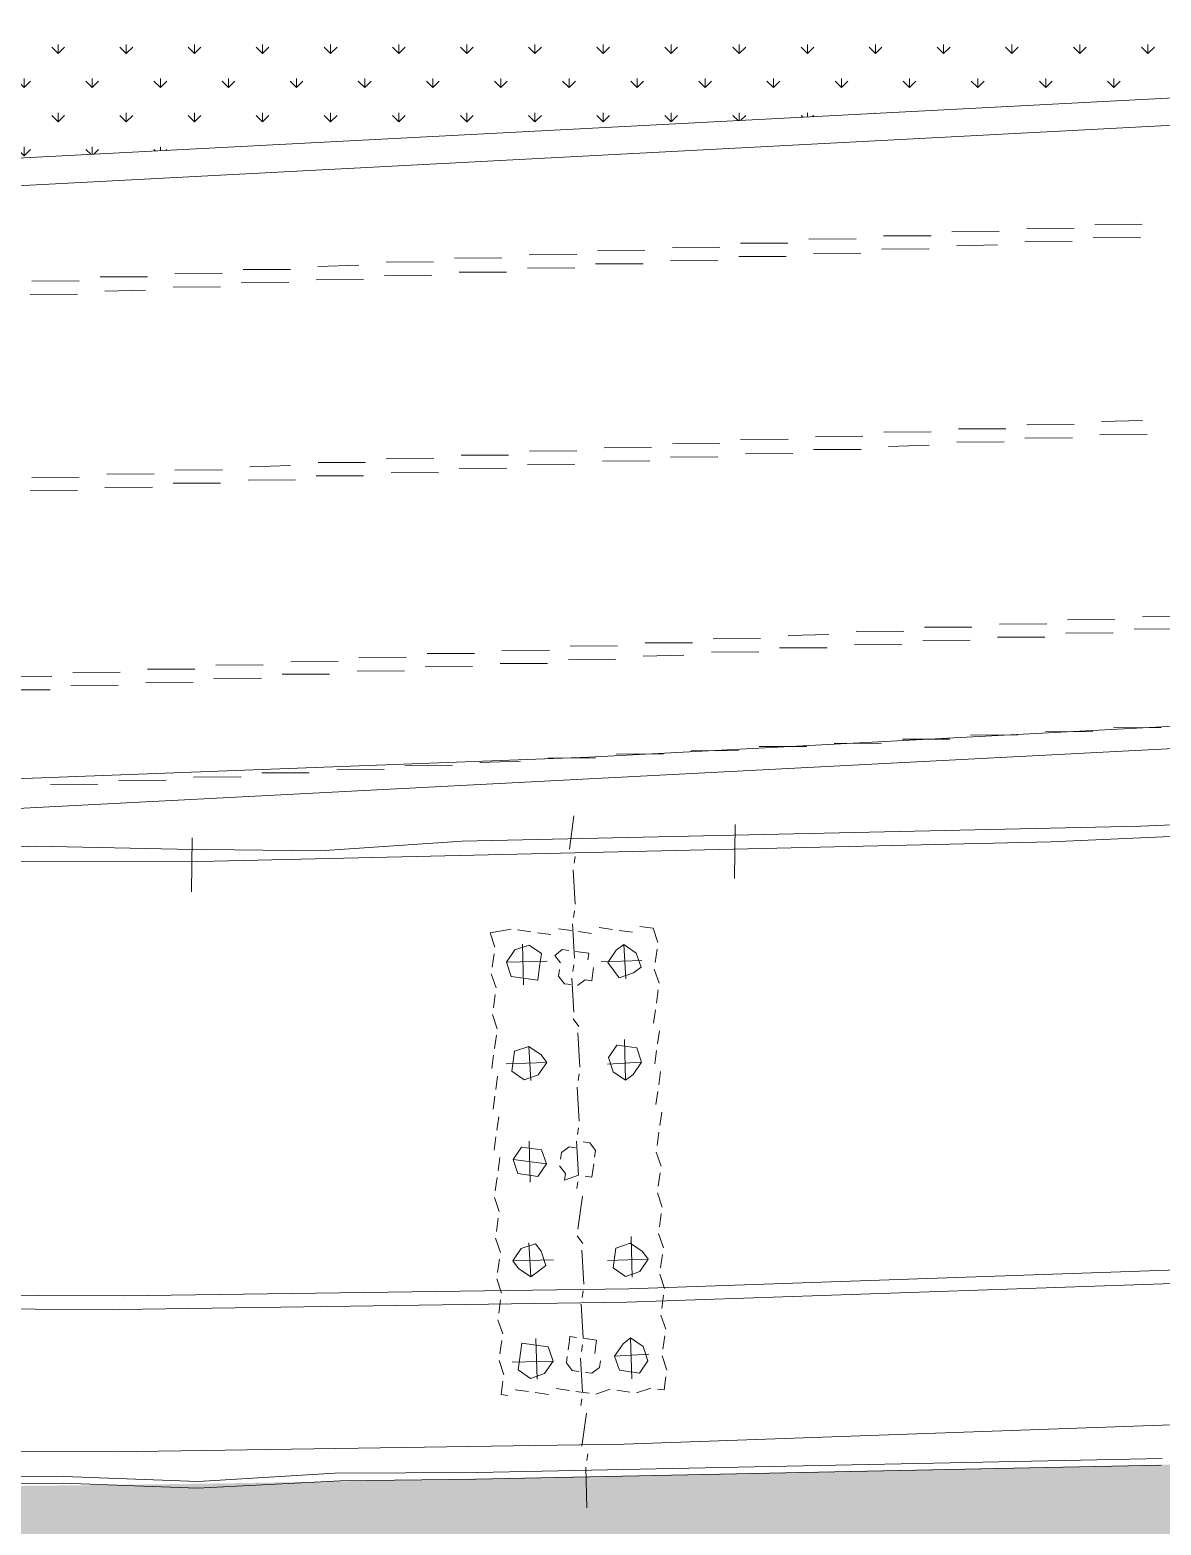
# Model space of a CAD drawing. Header units: millimetres. Extents: x -286774 to 170591, y -126585 to 81607.
# Drawn here: x -71035 to -29273, y -83704 to -28526 of the extents above; entities that cross this region are included whole.
import ezdxf

# ---------------------------------------------------------------- set-up
doc = ezdxf.new("R2010")
doc.units = ezdxf.units.MM
doc.header["$LTSCALE"] = 100
doc.header["$MEASUREMENT"] = 0
doc.layers.add('ARC-VIEW', color=90, linetype='Continuous', lineweight=5)
doc.layers.add('TAN CANG-profile- REVISE1$0$8', color=17, linetype='Continuous', lineweight=0)

msp = doc.modelspace()

# ---------------------------------------------------------------- hatches: boundary and pattern name
at = {"layer": 'TAN CANG-profile- REVISE1$0$8'}
h = msp.add_hatch(dxfattribs=at)
h.set_pattern_fill('GRASS', color=256, scale=70, angle=-7.8306)
h.set_pattern_definition([(90, (-806731.9, -471948.7), (-1257.2359, 1257.2359), [333.375, -2181.0967]), (45, (-806731.9, -471948.7), (-1257.236, 1257.236), [333.375, -1444.625]), (135, (-806731.9, -471948.7), (-1257.236, -1257.236), [333.375, -1444.625])])
h.paths.add_polyline_path([(-83105, -28190), (-83105, -33863), (-19772, -30559), (-20396, -21034), (-64256, -21294), (-83105, -17802)])
h = msp.add_hatch(dxfattribs=at)
h.set_pattern_fill('GRASS', color=256, scale=70, angle=-7.8306)
h.set_pattern_definition([(90, (-16713.7, 158199.1), (-1257.236, 1257.236), [333.375, -2181.097]), (45, (-16713.7, 158199.1), (-1257.236, 1257.236), [333.375, -1444.625]), (135, (-16713.7, 158199.1), (-1257.236, -1257.236), [333.375, -1444.625])])
h.paths.add_polyline_path([(67588, -93301), (69446, -91820), (68414, -90167, 0.109266), (79302, -76062), (77536, -76203), (75765, -76327), (73983, -76419), (72186, -76463), (70370, -76447), (68544, -76399), (66725, -76375), (64931, -76428), (63179, -76616), (61488, -76992), (59868, -77594), (58308, -78387), (56788, -79319), (55290, -80336), (53794, -81385), (52284, -82414), (50739, -83371), (49152, -84230), (47528, -84997), (45871, -85681), (44188, -86290), (42482, -86830), (40760, -87311), (39025, -87739), (37285, -88124), (35541, -88471), (33794, -88783), (32043, -89062), (30288, -89312), (28528, -89533), (26763, -89729), (24992, -89902), (23214, -90054), (21429, -90188), (19637, -90305), (17837, -90409), (16028, -90500), (14209, -90583), (12384, -90650), (10558, -90685), (8738, -90669), (6931, -90585), (5143, -90415), (3380, -90141), (1650, -89745), (-42, -89210), (-1689, -88517, -0.150314), (-16357, -80861), (-18955, -80842), (-21616, -81093), (-24265, -81302), (-26893, -81416), (-29515, -81481), (-32144, -81536), (-34779, -81589), (-37416, -81642), (-40052, -81696), (-42687, -81750), (-45321, -81804), (-47954, -81858), (-50586, -81912), (-53219, -81965), (-55852, -82018), (-58486, -82069), (-61120, -82117), (-63754, -82161), (-66389, -82200), (-69024, -82233), (-71659, -82259), (-74293, -82278), (-76928, -82287), (-79563, -82286), (-82197, -82274), (-84832, -82249), (-87466, -82212), (-90099, -82160), (-92732, -82095), (-95365, -82017), (-97998, -81929), (-100630, -81829), (-103262, -81721), (-105894, -81604), (-108526, -81481), (-111157, -81350), (-113789, -81215), (-116420, -81076), (-119051, -80933), (-121682, -80789), (-124314, -80643), (-124415, -81379), (-144611, -79837), (-165110, -77518), (-185482, -74348), (-195485, -72421), (-205295, -70256), (-206309, -70366), (-207276, -71779), (-204912, -72011), (-202550, -72251), (-200189, -72507), (-197832, -72789), (-195480, -73104), (-193132, -73456), (-190789, -73839), (-188449, -74241), (-186110, -74649), (-183770, -75053), (-181428, -75450), (-179087, -75840), (-176744, -76226), (-174401, -76609), (-172058, -76991), (-169715, -77374), (-167372, -77759), (-165030, -78147), (-162688, -78536), (-160346, -78925), (-158004, -79314), (-155661, -79702), (-153319, -80090), (-150977, -80476), (-148634, -80863), (-146292, -81250), (-143949, -81637), (-141607, -82024), (-139264, -82412), (-136922, -82801), (-134580, -83191), (-132239, -83582), (-129897, -83974), (-127556, -84368), (-125215, -84763), (-122874, -85160), (-120533, -85557), (-118193, -85956), (-115852, -86355), (-113512, -86756), (-111172, -87157), (-108832, -87560), (-106493, -87963), (-104153, -88366), (-101813, -88770), (-99474, -89174), (-97134, -89577), (-94794, -89980), (-92454, -90382), (-90114, -90782), (-87774, -91182), (-85434, -91581), (-83093, -91980), (-80753, -92378), (-78412, -92776), (-76071, -93174), (-73731, -93572), (-71390, -93969), (-69049, -94367), (-66708, -94764), (-64368, -95160), (-62027, -95557), (-59686, -95953), (-57345, -96348), (-55004, -96744), (-52663, -97139), (-50322, -97535), (-47981, -97931), (-45640, -98328), (-43300, -98726), (-40959, -99124), (-38619, -99524), (-36279, -99926), (-33939, -100328), (-31599, -100729), (-29258, -101127), (-26916, -101520), (-24574, -101906), (-22230, -102283), (-19884, -102650), (-17537, -103005), (-15188, -103347), (-12836, -103676), (-10483, -103992), (-8128, -104294), (-5771, -104581), (-3412, -104854), (-1051, -105113), (1312, -105354), (3677, -105576), (6044, -105774), (8412, -105947), (10782, -106090), (13154, -106201), (15527, -106276), (17901, -106313), (20276, -106312), (22651, -106270), (25025, -106188), (27397, -106063), (29768, -105896), (32135, -105684), (34496, -105422), (36851, -105106), (39197, -104730), (41531, -104290), (43852, -103783), (46157, -103206), (48443, -102558), (50708, -101840), (52947, -101051), (55160, -100190), (57344, -99257), (59500, -98254), (61620, -97174), (63687, -95999), (65680, -94711)])

# ---------------------------------------------------------------- linework, layer by layer
at = {"layer": 'ARC-VIEW'}
for p, q in [((168090, -20760), (-83105, -33863)), ((-75163, -57449), (168090, -44808)), ((-75069, -82184), (-69821, -82157)), ((-69821, -82157), (-64852, -82341)), ((-64852, -82341), (-59570, -82068)), ((-59570, -82068), (-54567, -82007))]:
    msp.add_line(p, q, dxfattribs=at)
at = {"layer": 'ARC-VIEW', "flags": 128}
for points in [[(-30026, -57912), (-2493, -56747), (25031, -55245)], [(-55075, -58463), (-30026, -57912)], [(-75856, -58852), (-70813, -58653), (-65600, -58762), (-60319, -58819), (-55075, -58463)], [(-54567, -82007), (-29273, -81490)]]:
    msp.add_lwpolyline(points, dxfattribs=at)
at = {"layer": 'TAN CANG-profile- REVISE1$0$8'}
for p, q in [((168090, -21768), (-79762, -34708)), ((-32486, -35848), (-34235, -35857)), ((-29968, -35695), (-31717, -35704)), ((-43049, -36393), (-44799, -36402)), ((-40531, -36240), (-42280, -36249)), ((-37768, -36120), (-39517, -36130)), ((-35249, -35967), (-36999, -35976)), ((-32553, -36338), (-34303, -36347)), ((-30035, -36185), (-31784, -36194)), ((-53613, -36938), (-55362, -36947)), ((-50849, -36819), (-52599, -36828)), ((-48331, -36665), (-50081, -36675)), ((-45568, -36546), (-47317, -36555)), ((-43117, -36883), (-44866, -36892)), ((-40353, -36764), (-42103, -36773)), ((-37835, -36611), (-39584, -36620)), ((-35317, -36457), (-36821, -36500)), ((-63931, -37517), (-65681, -37526)), ((-61413, -37364), (-63162, -37373)), ((-58895, -37210), (-60399, -37253)), ((-56131, -37091), (-57881, -37100)), ((-53435, -37462), (-55185, -37471)), ((-50917, -37309), (-52666, -37318)), ((-48399, -37156), (-50148, -37165)), ((-45635, -37036), (-47385, -37045)), ((-69213, -37789), (-70962, -37798)), ((-66695, -37636), (-68444, -37645)), ((-63999, -38007), (-65748, -38016)), ((-61480, -37854), (-63230, -37863)), ((-58717, -37734), (-60466, -37744)), ((-56199, -37581), (-57948, -37590)), ((-69280, -38279), (-71030, -38289)), ((-66762, -38126), (-68266, -38169)), ((-31469, -42980), (-29965, -42937)), ((-42032, -43525), (-40283, -43516)), ((-39514, -43372), (-37765, -43363)), ((-36751, -43253), (-35001, -43243)), ((-34300, -43590), (-32550, -43581)), ((-34232, -43099), (-32483, -43090)), ((-31536, -43470), (-29787, -43461)), ((-52596, -44070), (-50847, -44061)), ((-49833, -43951), (-48083, -43942)), ((-47314, -43798), (-45565, -43789)), ((-44796, -43645), (-43047, -43635)), ((-42100, -44015), (-40351, -44006)), ((-39336, -43896), (-37832, -43853)), ((-36818, -43743), (-35069, -43734)), ((-62914, -44649), (-61410, -44606)), ((-60396, -44496), (-58647, -44487)), ((-57878, -44343), (-56128, -44334)), ((-55114, -44223), (-53365, -44214)), ((-52663, -44560), (-50914, -44551)), ((-49900, -44441), (-48151, -44432)), ((-47382, -44288), (-45632, -44279)), ((-44618, -44168), (-42869, -44159)), ((-70960, -45041), (-69210, -45032)), ((-68196, -44921), (-66447, -44912)), ((-65678, -44768), (-63928, -44759)), ((-62982, -45139), (-61232, -45130)), ((-60463, -44986), (-58714, -44977)), ((-57700, -44867), (-55951, -44857)), ((-55182, -44713), (-53432, -44704)), ((-71027, -45531), (-69278, -45522)), ((-68264, -45412), (-66514, -45402)), ((-65745, -45259), (-63996, -45249)), ((-29962, -50180), (-28213, -50171)), ((-50403, -55360), (44179, -50387)), ((-40525, -50725), (-38776, -50716)), ((-38007, -50572), (-36258, -50562)), ((-35244, -50452), (-33494, -50443)), ((-32725, -50299), (-30976, -50290)), ((-30274, -50636), (-28525, -50627)), ((-51089, -51270), (-49339, -51261)), ((-48325, -51150), (-46576, -51141)), ((-45807, -50997), (-44058, -50988)), ((-43044, -50878), (-41539, -50835)), ((-40593, -51215), (-38843, -51206)), ((-38074, -51062), (-36325, -51053)), ((-35311, -50942), (-33562, -50933)), ((-32793, -50789), (-31043, -50780)), ((-61407, -51849), (-59658, -51839)), ((-58889, -51695), (-57140, -51686)), ((-56371, -51542), (-54621, -51533)), ((-53607, -51423), (-51858, -51414)), ((-51156, -51760), (-49407, -51751)), ((-48393, -51641), (-46889, -51598)), ((-45875, -51487), (-44125, -51478)), ((-43356, -51334), (-41607, -51325)), ((-71971, -52394), (-70221, -52384)), ((-69452, -52240), (-67703, -52231)), ((-66689, -52121), (-64940, -52112)), ((-64171, -51968), (-62421, -51959)), ((-61720, -52305), (-59970, -52296)), ((-58956, -52186), (-57207, -52176)), ((-56438, -52033), (-54689, -52023)), ((-53675, -51913), (-51925, -51904)), ((-72038, -52884), (-70289, -52875)), ((-69520, -52731), (-67770, -52722)), ((-66756, -52611), (-65007, -52602)), ((-64238, -52458), (-62489, -52449)), ((-36307, -54551), (-34557, -54542)), ((-33543, -54432), (-31794, -54423)), ((-31025, -54279), (-29276, -54270)), ((-46625, -55130), (-44876, -55121)), ((-44107, -54977), (-42358, -54968)), ((-41343, -54858), (-39594, -54848)), ((-38825, -54704), (-37076, -54695)), ((-57189, -55675), (-55439, -55666)), ((-54425, -55556), (-52921, -55513)), ((-51907, -55403), (-50158, -55393)), ((-49389, -55250), (-47639, -55240)), ((-33341, -58492), (28217, -55684)), ((-67752, -56220), (-66003, -56211)), ((-64989, -56101), (-63239, -56092)), ((-62470, -55948), (-60721, -55939)), ((-59707, -55828), (-57958, -55819)), ((-70270, -56373), (-68521, -56364)), ((-51120, -58757), (-50951, -57532)), ((-45002, -57851), (-45026, -59845)), ((-65047, -58340), (-65072, -60335)), ((-64228, -59198), (-33341, -58492)), ((-50942, -59281), (-50908, -59036)), ((-79668, -59236), (-64228, -59198)), ((-50899, -60786), (-50976, -59526)), ((-50967, -61276), (-50933, -61031)), ((-54042, -61852), (-53273, -61708)), ((-53028, -61741), (-52538, -61809)), ((-51524, -61698), (-51034, -61766)), ((-50924, -62780), (-51000, -61521)), ((-50020, -61656), (-49530, -61723)), ((-49285, -61757), (-48794, -61824)), ((-48516, -61613), (-48025, -61680)), ((-47848, -62204), (-48025, -61680)), ((-53865, -62375), (-54042, -61852)), ((-52606, -62299), (-53130, -62477)), ((-52851, -62265), (-52808, -63769)), ((-52149, -62611), (-52606, -62299)), ((-52293, -61842), (-51803, -61910)), ((-50789, -61800), (-50299, -61867)), ((-49107, -62281), (-49386, -62492)), ((-48650, -62593), (-49107, -62281)), ((-49107, -62281), (-49030, -63540)), ((-53966, -63111), (-53899, -62621)), ((-53130, -62477), (-53442, -62933)), ((-53442, -62933), (-51938, -62890)), ((-52217, -63102), (-52149, -62611)), ((-51659, -62679), (-51380, -62467)), ((-51448, -62958), (-51659, -62679)), ((-51380, -62467), (-51135, -62501)), ((-50890, -62535), (-50400, -62602)), ((-50400, -62602), (-50434, -62847)), ((-49943, -62915), (-48439, -62872)), ((-49386, -62492), (-49698, -62948)), ((-48473, -63117), (-48650, -62593)), ((-47949, -62939), (-47881, -62449)), ((-53822, -63880), (-54000, -63356)), ((-53442, -62933), (-53264, -63457)), ((-52284, -63592), (-52217, -63102)), ((-51515, -63448), (-51481, -63203)), ((-51304, -63727), (-51515, -63448)), ((-50991, -63270), (-50957, -63025)), ((-50222, -63126), (-50290, -63616)), ((-49698, -62948), (-49275, -63506)), ((-49275, -63506), (-48752, -63328)), ((-48752, -63328), (-48473, -63117)), ((-47805, -63708), (-47983, -63184)), ((-53264, -63457), (-52284, -63592)), ((-51059, -63760), (-51304, -63727)), ((-50948, -64774), (-51025, -63515)), ((-50535, -63583), (-50813, -63794)), ((-50290, -63616), (-50535, -63583)), ((-47906, -64444), (-47839, -63953)), ((-53923, -64615), (-53856, -64125)), ((-53779, -65384), (-53957, -64860)), ((-50771, -65298), (-50982, -65019)), ((-48007, -65179), (-47940, -64689)), ((-53880, -66119), (-53813, -65629)), ((-50728, -66803), (-50804, -65543)), ((-47863, -65948), (-47796, -65458)), ((-52621, -66043), (-53145, -66220)), ((-52165, -66355), (-52621, -66043)), ((-52621, -66043), (-52544, -67302)), ((-49367, -65991), (-49680, -66447)), ((-48632, -66092), (-49367, -65991)), ((-49089, -65779), (-49046, -67284)), ((-48454, -66616), (-48632, -66092)), ((-47964, -66683), (-47897, -66193)), ((-53981, -66855), (-53914, -66364)), ((-53457, -66677), (-51953, -66634)), ((-53145, -66220), (-53246, -66956)), ((-52266, -67090), (-51953, -66634)), ((-51953, -66634), (-52165, -66355)), ((-49714, -66692), (-48454, -66616)), ((-49680, -66447), (-49502, -66971)), ((-48767, -67072), (-48454, -66616)), ((-53837, -67623), (-53770, -67133)), ((-53246, -66956), (-52790, -67268)), ((-52790, -67268), (-52266, -67090)), ((-50795, -67293), (-50761, -67048)), ((-49502, -66971), (-49046, -67284)), ((-49046, -67284), (-48767, -67072)), ((-47820, -67452), (-47753, -66962)), ((-50752, -68797), (-50829, -67538)), ((-47921, -68187), (-47854, -67697)), ((-53938, -68359), (-53871, -67869)), ((-53795, -69128), (-53727, -68638)), ((-47777, -68956), (-47710, -68466)), ((-53896, -69863), (-53828, -69373)), ((-50820, -69287), (-50786, -69042)), ((-47879, -69692), (-47811, -69201)), ((-52882, -69753), (-53194, -70209)), ((-52146, -69854), (-52882, -69753)), ((-52603, -69541), (-52560, -71046)), ((-51969, -70378), (-52146, -69854)), ((-51445, -70200), (-51411, -69955)), ((-51411, -69955), (-51132, -69744)), ((-51132, -69744), (-50887, -69777)), ((-50777, -70791), (-50853, -69532)), ((-50608, -69566), (-50363, -69600)), ((-50363, -69600), (-50152, -69878)), ((-50152, -69878), (-50186, -70124)), ((-47735, -70461), (-47912, -69937)), ((-53752, -70632), (-53684, -70142)), ((-53194, -70209), (-53016, -70733)), ((-53194, -70209), (-51969, -70378)), ((-52281, -70834), (-51969, -70378)), ((-51267, -70724), (-51478, -70445)), ((-50219, -70369), (-50287, -70859)), ((-53853, -71367), (-53785, -70877)), ((-53016, -70733), (-52281, -70834)), ((-51301, -70969), (-51267, -70724)), ((-50777, -70791), (-51301, -70969)), ((-50844, -71282), (-50811, -71036)), ((-50287, -70859), (-50532, -70825)), ((-47836, -71196), (-47768, -70706)), ((-53709, -72136), (-53886, -71612)), ((-50801, -72786), (-50633, -71560)), ((-47692, -71965), (-47869, -71441)), ((-47793, -72700), (-47725, -72210)), ((-53810, -72872), (-53743, -72381)), ((-53666, -73641), (-53844, -73117)), ((-52373, -73319), (-52897, -73497)), ((-52618, -73285), (-52542, -74544)), ((-52162, -73598), (-52373, -73319)), ((-50624, -73310), (-50835, -73031)), ((-48874, -73301), (-49398, -73478)), ((-48418, -73613), (-48874, -73301)), ((-48841, -73055), (-48798, -74560)), ((-47649, -73469), (-47827, -72945)), ((-53767, -74376), (-53700, -73886)), ((-52897, -73497), (-53209, -73953)), ((-53209, -73953), (-51705, -73910)), ((-51984, -74122), (-52162, -73598)), ((-50581, -74814), (-50657, -73555)), ((-49711, -73935), (-48207, -73892)), ((-49398, -73478), (-49499, -74214)), ((-48519, -74348), (-48207, -73892)), ((-48207, -73892), (-48418, -73613)), ((-47750, -74204), (-47683, -73714)), ((-53209, -73953), (-52998, -74232)), ((-52998, -74232), (-52542, -74544)), ((-52542, -74544), (-52263, -74333)), ((-52263, -74333), (-51984, -74122)), ((-49499, -74214), (-49043, -74526)), ((-49043, -74526), (-48519, -74348)), ((-47606, -74973), (-47784, -74449)), ((-53623, -75145), (-53801, -74621)), ((-53724, -75880), (-53657, -75390)), ((-50605, -76808), (-50682, -75549)), ((-50648, -75304), (-50615, -75059)), ((-47707, -75709), (-47640, -75218)), ((-53580, -76649), (-53758, -76125)), ((-47563, -76478), (-47741, -75954)), ((-53681, -77384), (-53614, -76894)), ((-52879, -76995), (-53014, -77976)), ((-51898, -77130), (-52879, -76995)), ((-52355, -76818), (-52312, -78322)), ((-51721, -77654), (-51898, -77130)), ((-51129, -76986), (-51163, -77231)), ((-51096, -76741), (-51129, -76986)), ((-50851, -76775), (-51096, -76741)), ((-50673, -77299), (-50639, -77054)), ((-50115, -76876), (-50605, -76808)), ((-50183, -77366), (-50115, -76876)), ((-49135, -77011), (-49447, -77467)), ((-48856, -76799), (-49135, -77011)), ((-48400, -77112), (-48856, -76799)), ((-48856, -76799), (-48813, -78304)), ((-48222, -77636), (-48400, -77112)), ((-47664, -77213), (-47597, -76723)), ((-53537, -78153), (-53715, -77629)), ((-53225, -77697), (-51721, -77654)), ((-52033, -78110), (-51721, -77654)), ((-51197, -77476), (-51230, -77721)), ((-51230, -77721), (-51019, -78000)), ((-50630, -78803), (-50707, -77544)), ((-50005, -77890), (-49971, -77645)), ((-49447, -77467), (-48188, -77391)), ((-49447, -77467), (-49270, -77991)), ((-48534, -78092), (-48222, -77636)), ((-47520, -77982), (-47698, -77458)), ((-53014, -77976), (-52557, -78288)), ((-52557, -78288), (-52033, -78110)), ((-51019, -78000), (-50774, -78034)), ((-50529, -78068), (-50284, -78101)), ((-50284, -78101), (-50005, -77890)), ((-49270, -77991), (-48534, -78092)), ((-47622, -78717), (-47554, -78227)), ((-53639, -78889), (-53571, -78398)), ((-53639, -78889), (-53393, -78922)), ((-53115, -78711), (-52624, -78778)), ((-52379, -78812), (-51889, -78879)), ((-51610, -78668), (-51120, -78735)), ((-50875, -78769), (-50385, -78837)), ((-50140, -78870), (-49616, -78693)), ((-49371, -78726), (-48881, -78794)), ((-48636, -78827), (-48112, -78650)), ((-47867, -78683), (-47622, -78717)), ((-50697, -79293), (-50664, -79048)), ((-50655, -80797), (-50486, -79572)), ((-50477, -81321), (-50443, -81076)), ((-50468, -83071), (-50511, -81566)), ((-75035, -81939), (-69787, -81912)), ((-69787, -81912), (-64818, -82096)), ((-64818, -82096), (-59781, -81790)), ((-59781, -81790), (-54533, -81762))]:
    msp.add_line(p, q, dxfattribs=at)
for points in [[(-50403, -55360), (-78439, -56425), (-79364, -56443)], [(-123606, -73761), (-104945, -74701), (-86274, -75175), (-67597, -75246), (-48918, -74979), (-11568, -73690), (25747, -71826)], [(-123673, -74251), (-105091, -75193), (-86434, -75669), (-67728, -75744), (-48996, -75481), (-11559, -74195), (25680, -72316)], [(-124136, -79432), (-105473, -80440), (-86728, -80938), (-67928, -81004), (-49100, -80716), (-11468, -79394), (25952, -77598)], [(-54533, -81762), (-29240, -81245)]]:
    msp.add_lwpolyline(points, dxfattribs=at)

doc.saveas('drawing.dxf')
